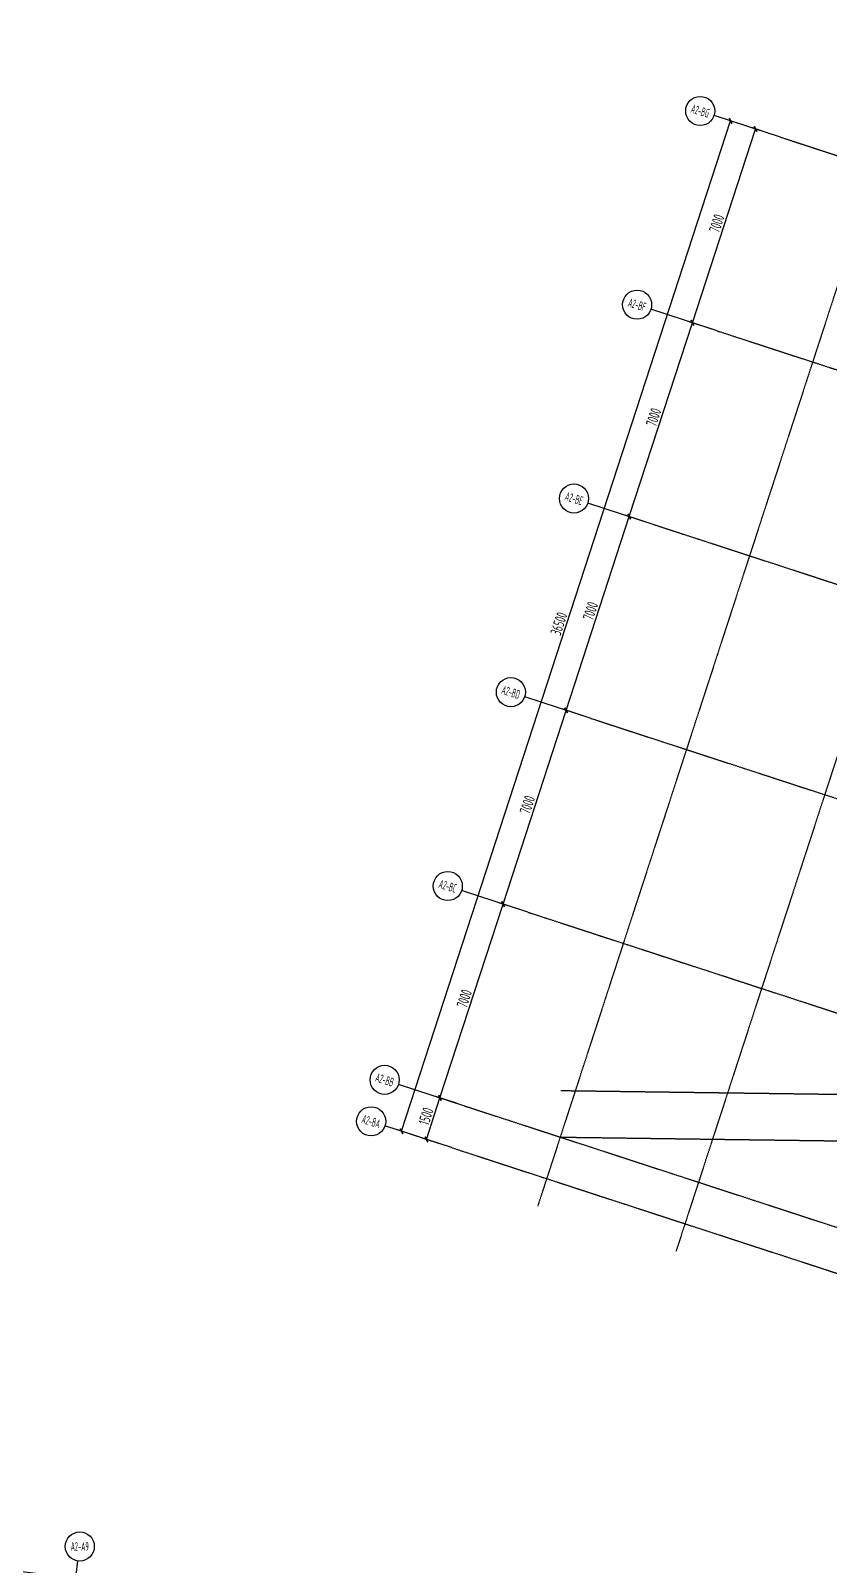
# Model space of a CAD drawing. Header units: millimetres. Extents: x 11536546 to 24947533, y -12764720 to -6308891.
# Drawn here: x 11817366 to 11844817, y -6364981 to -6312274 of the extents above; entities that cross this region are included whole.
import ezdxf
from ezdxf.enums import TextEntityAlignment as Align

# ---------------------------------------------------------------- set-up
doc = ezdxf.new("R2010")
doc.units = ezdxf.units.MM
doc.header["$LTSCALE"] = 10
doc.linetypes.add('A2-RG-AXIS$0$CENTER', pattern=[2, 1.25, -0.25, 0.25, -0.25])
doc.linetypes.add('A2-RG-AXIS$0$DOTE', pattern=[2.42, 2, -0.2, 0.02, -0.2])
for name, color, linetype in [('A2-RG-AXIS$0$A-AXIS', 1, 'Continuous'), ('A2-RG-AXIS$0$A-DIMS-100', 1, 'Continuous'), ('A2-RG-AXIS$0$A-GRID', 1, 'A2-RG-AXIS$0$CENTER'), ('A2-RG-AXIS$0$A-SYMB', 4, 'Continuous')]:
    doc.layers.add(name, color=color, linetype=linetype)
doc.styles.add('A2-RG-AXIS$0$ECADI', font='hzs.shx', dxfattribs={"width": 0.7, "bigfont": 'hztxt.shx'})
doc.styles.add('A2-RG-AXIS$0$XD2008', font='hzs.shx', dxfattribs={"width": 0.7, "bigfont": 'hztxt.shx'})
doc.dimstyles.new('A2-RG-AXIS$0$XD150', dxfattribs={"dimscale": 300, "dimtxt": 2.5, "dimasz": 1.5, "dimexe": 1, "dimexo": 2, "dimgap": 0.5, "dimtad": 1, "dimdec": 0, "dimdsep": 46, "dimtxsty": 'A2-RG-AXIS$0$XD2008', "dimcen": 2.5, "dimclrt": 4, "dimaunit": 1, "dimadec": 3, "dimazin": 0, "dimtfac": 1, "dimtdec": 0, "dimtmove": 2, "dimatfit": 3, "dimfxl": 0, "dimtolj": 1, "dimtzin": 0, "dimarcsym": 0})
doc.dimstyles.new('A2-RG-AXIS$0$XD150$0', dxfattribs={"dimscale": 150, "dimtxt": 2.5, "dimasz": 1, "dimexe": 1, "dimexo": 2, "dimgap": 0.5, "dimtad": 1, "dimdec": 0, "dimdsep": 46, "dimtxsty": 'A2-RG-AXIS$0$XD2008', "dimblk": 'A2-RG-AXIS$0$_ArchTick', "dimcen": 2.5, "dimclrt": 4, "dimaunit": 1, "dimadec": 0, "dimazin": 0, "dimtfac": 1, "dimtdec": 0, "dimtmove": 2, "dimatfit": 3, "dimfxl": 0, "dimtolj": 1, "dimtzin": 0, "dimarcsym": 0})

# ---------------------------------------------------------------- blocks, each defined once
blk = doc.blocks.new('A2-RG-AXIS$0$ECADI-TAG-GRID')
at = {"color": 13}
blk.add_circle((0, 0), 5, dxfattribs=at)
at = {"style": 'A2-RG-AXIS$0$ECADI', "width": 0.7}
blk.add_attdef('GRID', text='', height=5, dxfattribs=at).set_placement((0, 0), align=Align.MIDDLE)
blk = doc.blocks.new('A2-RG-AXIS$0$_ArchTick')
at = {"color": 0, "linetype": 'ByBlock', "const_width": 0.4}
blk.add_lwpolyline([(-0.5, -0.5), (0.5, 0.5)], dxfattribs=at)
blk = doc.blocks.new('*D508')
at = {"layer": 'A2-RG-AXIS$0$A-DIMS-100', "color": 0, "lineweight": -2, "ltscale": 3, "transparency": 16777216}
for p, q in [((11753070, -6371598), (11752455, -6363872)), ((11854556, -6379588), (11856371, -6372053))]:
    blk.add_line(p, q, dxfattribs=at)
blk.add_arc((11778731, -6694179), 331200, 76.44866, 94.54827, dxfattribs=at)
at = {"layer": 'Defpoints', "color": 0, "ltscale": 3, "transparency": 16777216}
for p in [(11822065, -6365826), (11753093, -6371897), (11854485, -6379879), (11778731, -6694179)]:
    blk.add_point(p, dxfattribs=at)
at = {"layer": 'A2-RG-AXIS$0$A-DIMS-100', "color": 0, "lineweight": -2, "ltscale": 3, "transparency": 16777216, "xscale": 150, "yscale": 150, "zscale": 150}
for p, rotation in [((11752467, -6364022), 184.5482656226652), ((11856336, -6372199), 346.4486630674553)]:
    blk.add_blockref('A2-RG-AXIS$0$_ArchTick', p, dxfattribs=dict(at, rotation=rotation))
at = {"layer": 'A2-RG-AXIS$0$A-DIMS-100', "color": 4, "ltscale": 3, "transparency": 16777216, "insert": (11804749, -6363703), "char_height": 375, "attachment_point": 5, "rotation": 355.4985, "style": 'A2-RG-AXIS$0$XD2008'}
blk.add_mtext('\\A1;18°5\'59"', dxfattribs=at)
blk = doc.blocks.new('*D578')
at = {"layer": 'A2-RG-AXIS$0$A-DIMS-100', "color": 0, "lineweight": -2, "ltscale": 3, "transparency": 16777216}
blk.add_arc((11859129, -6350592), 5747, 341.947, 359.2286, dxfattribs=at)
at = {"layer": 'Defpoints', "color": 0, "ltscale": 3, "transparency": 16777216}
for p in [(11834459, -6342551), (11835567, -6350275), (11872705, -6350775), (11864744, -6351816), (11872420, -6354924)]:
    blk.add_point(p, dxfattribs=at)
at = {"layer": 'A2-RG-AXIS$0$A-DIMS-100', "color": 0, "lineweight": -2, "ltscale": 3, "transparency": 16777216, "xscale": 150, "yscale": 150, "zscale": 150}
for p, rotation in [((11864875, -6350669), 89.22855370033292), ((11864593, -6352373), 251.9470404933478)]:
    blk.add_blockref('A2-RG-AXIS$0$_ArchTick', p, dxfattribs=dict(at, rotation=rotation))
at = {"layer": 'A2-RG-AXIS$0$A-DIMS-100', "color": 4, "ltscale": 3, "transparency": 16777216, "insert": (11865469, -6351643), "char_height": 375, "attachment_point": 5, "rotation": 80.5878, "style": 'A2-RG-AXIS$0$XD2008'}
blk.add_mtext('\\A1;17°16\'53"', dxfattribs=at)
blk = doc.blocks.new('*D580')
at = {"layer": 'A2-RG-AXIS$0$A-DIMS-100', "color": 0, "lineweight": -2, "transparency": 16777216}
for p, q in [((11830970, -6350354), (11831434, -6348928)), ((11832005, -6349114), (11831292, -6348881)), ((11831540, -6350540), (11830827, -6350307))]:
    blk.add_line(p, q, dxfattribs=at)
at = {"layer": 'Defpoints', "color": 0, "transparency": 16777216}
for p in [(11831434, -6348928), (11832290, -6349207), (11831825, -6350633)]:
    blk.add_point(p, dxfattribs=at)
at = {"layer": 'A2-RG-AXIS$0$A-DIMS-100', "color": 0, "lineweight": -2, "transparency": 16777216, "xscale": 150, "yscale": 150, "zscale": 150}
for p, rotation in [((11831434, -6348928), 71.94704049340153), ((11830970, -6350354), 251.9470404934015)]:
    blk.add_blockref('A2-RG-AXIS$0$_ArchTick', p, dxfattribs=dict(at, rotation=rotation))
at = {"layer": 'A2-RG-AXIS$0$A-DIMS-100', "color": 4, "transparency": 16777216, "insert": (11830952, -6349560), "char_height": 375, "attachment_point": 5, "rotation": 71.947, "style": 'A2-RG-AXIS$0$XD2008'}
blk.add_mtext('\\A1;1500', dxfattribs=at)
blk = doc.blocks.new('*D581')
at = {"layer": 'A2-RG-AXIS$0$A-DIMS-100', "color": 0, "lineweight": -2, "transparency": 16777216}
for p, q in [((11831434, -6348928), (11833604, -6342272)), ((11834174, -6342458), (11833461, -6342226)), ((11832005, -6349114), (11831292, -6348881))]:
    blk.add_line(p, q, dxfattribs=at)
at = {"layer": 'Defpoints', "color": 0, "transparency": 16777216}
for p in [(11833604, -6342272), (11834459, -6342551), (11832290, -6349207)]:
    blk.add_point(p, dxfattribs=at)
at = {"layer": 'A2-RG-AXIS$0$A-DIMS-100', "color": 0, "lineweight": -2, "transparency": 16777216, "xscale": 150, "yscale": 150, "zscale": 150}
for p, rotation in [((11833604, -6342272), 71.94704043113722), ((11831434, -6348928), 251.9470404311372)]:
    blk.add_blockref('A2-RG-AXIS$0$_ArchTick', p, dxfattribs=dict(at, rotation=rotation))
at = {"layer": 'A2-RG-AXIS$0$A-DIMS-100', "color": 4, "transparency": 16777216, "insert": (11832270, -6345519), "char_height": 375, "attachment_point": 5, "rotation": 71.947, "style": 'A2-RG-AXIS$0$XD2008'}
blk.add_mtext('\\A1;7000', dxfattribs=at)
blk = doc.blocks.new('*D582')
at = {"layer": 'A2-RG-AXIS$0$A-DIMS-100', "color": 0, "lineweight": -2, "transparency": 16777216}
for p, q in [((11833604, -6342272), (11835773, -6335617)), ((11836629, -6335896), (11835630, -6335571)), ((11834174, -6342458), (11833461, -6342226))]:
    blk.add_line(p, q, dxfattribs=at)
at = {"layer": 'Defpoints', "color": 0, "transparency": 16777216}
for p in [(11835773, -6335617), (11836914, -6335989), (11834459, -6342551)]:
    blk.add_point(p, dxfattribs=at)
at = {"layer": 'A2-RG-AXIS$0$A-DIMS-100', "color": 0, "lineweight": -2, "transparency": 16777216, "xscale": 150, "yscale": 150, "zscale": 150}
for p, rotation in [((11835773, -6335617), 71.94704053343993), ((11833604, -6342272), 251.9470405334399)]:
    blk.add_blockref('A2-RG-AXIS$0$_ArchTick', p, dxfattribs=dict(at, rotation=rotation))
at = {"layer": 'A2-RG-AXIS$0$A-DIMS-100', "color": 4, "transparency": 16777216, "insert": (11834439, -6338863), "char_height": 375, "attachment_point": 5, "rotation": 71.947, "style": 'A2-RG-AXIS$0$XD2008'}
blk.add_mtext('\\A1;7000', dxfattribs=at)
blk = doc.blocks.new('*D545')
at = {"layer": 'A2-RG-AXIS$0$A-DIMS-100', "color": 0, "lineweight": -2, "transparency": 16777216}
for p, q in [((11835773, -6335617), (11837942, -6328962)), ((11838798, -6329241), (11837800, -6328915)), ((11836629, -6335896), (11835630, -6335571))]:
    blk.add_line(p, q, dxfattribs=at)
at = {"layer": 'Defpoints', "color": 0, "transparency": 16777216}
for p in [(11837942, -6328962), (11839083, -6329333), (11836914, -6335989)]:
    blk.add_point(p, dxfattribs=at)
at = {"layer": 'A2-RG-AXIS$0$A-DIMS-100', "color": 0, "lineweight": -2, "transparency": 16777216, "xscale": 150, "yscale": 150, "zscale": 150}
for p, rotation in [((11837942, -6328962), 71.94704053343993), ((11835773, -6335617), 251.9470405334399)]:
    blk.add_blockref('A2-RG-AXIS$0$_ArchTick', p, dxfattribs=dict(at, rotation=rotation))
at = {"layer": 'A2-RG-AXIS$0$A-DIMS-100', "color": 4, "transparency": 16777216, "insert": (11836608, -6332208), "char_height": 375, "attachment_point": 5, "rotation": 71.947, "style": 'A2-RG-AXIS$0$XD2008'}
blk.add_mtext('\\A1;7000', dxfattribs=at)
blk = doc.blocks.new('*D546')
at = {"layer": 'A2-RG-AXIS$0$A-DIMS-100', "color": 0, "lineweight": -2, "transparency": 16777216}
for p, q in [((11837942, -6328962), (11840112, -6322306)), ((11840967, -6322585), (11839969, -6322260)), ((11838798, -6329241), (11837800, -6328915))]:
    blk.add_line(p, q, dxfattribs=at)
at = {"layer": 'Defpoints', "color": 0, "transparency": 16777216}
for p in [(11840112, -6322306), (11841252, -6322678), (11839083, -6329333)]:
    blk.add_point(p, dxfattribs=at)
at = {"layer": 'A2-RG-AXIS$0$A-DIMS-100', "color": 0, "lineweight": -2, "transparency": 16777216, "xscale": 150, "yscale": 150, "zscale": 150}
for p, rotation in [((11840112, -6322306), 71.94704053343993), ((11837942, -6328962), 251.9470405334399)]:
    blk.add_blockref('A2-RG-AXIS$0$_ArchTick', p, dxfattribs=dict(at, rotation=rotation))
at = {"layer": 'A2-RG-AXIS$0$A-DIMS-100', "color": 4, "transparency": 16777216, "insert": (11838777, -6325553), "char_height": 375, "attachment_point": 5, "rotation": 71.947, "style": 'A2-RG-AXIS$0$XD2008'}
blk.add_mtext('\\A1;7000', dxfattribs=at)
blk = doc.blocks.new('*D547')
at = {"layer": 'A2-RG-AXIS$0$A-DIMS-100', "color": 0, "lineweight": -2, "transparency": 16777216}
for p, q in [((11840112, -6322306), (11842281, -6315651)), ((11842851, -6315837), (11842138, -6315604)), ((11840682, -6322492), (11839969, -6322260))]:
    blk.add_line(p, q, dxfattribs=at)
at = {"layer": 'Defpoints', "color": 0, "transparency": 16777216}
for p in [(11842281, -6315651), (11843137, -6315930), (11840967, -6322585)]:
    blk.add_point(p, dxfattribs=at)
at = {"layer": 'A2-RG-AXIS$0$A-DIMS-100', "color": 0, "lineweight": -2, "transparency": 16777216, "xscale": 150, "yscale": 150, "zscale": 150}
for p, rotation in [((11842281, -6315651), 71.94704049336154), ((11840112, -6322306), 251.9470404933616)]:
    blk.add_blockref('A2-RG-AXIS$0$_ArchTick', p, dxfattribs=dict(at, rotation=rotation))
at = {"layer": 'A2-RG-AXIS$0$A-DIMS-100', "color": 4, "transparency": 16777216, "insert": (11840947, -6318897), "char_height": 375, "attachment_point": 5, "rotation": 71.947, "style": 'A2-RG-AXIS$0$XD2008'}
blk.add_mtext('\\A1;7000', dxfattribs=at)
blk = doc.blocks.new('*D548')
at = {"layer": 'A2-RG-AXIS$0$A-DIMS-100', "color": 0, "lineweight": -2, "transparency": 16777216}
for p, q in [((11830114, -6350075), (11841425, -6315372)), ((11842851, -6315837), (11841283, -6315325)), ((11831540, -6350540), (11829971, -6350029))]:
    blk.add_line(p, q, dxfattribs=at)
at = {"layer": 'Defpoints', "color": 0, "transparency": 16777216}
for p in [(11841425, -6315372), (11843137, -6315930), (11831825, -6350633)]:
    blk.add_point(p, dxfattribs=at)
at = {"layer": 'A2-RG-AXIS$0$A-DIMS-100', "color": 0, "lineweight": -2, "transparency": 16777216, "xscale": 150, "yscale": 150, "zscale": 150}
for p, rotation in [((11841425, -6315372), 71.94704049334094), ((11830114, -6350075), 251.9470404933409)]:
    blk.add_blockref('A2-RG-AXIS$0$_ArchTick', p, dxfattribs=dict(at, rotation=rotation))
at = {"layer": 'A2-RG-AXIS$0$A-DIMS-100', "color": 4, "transparency": 16777216, "insert": (11835520, -6332642), "char_height": 375, "attachment_point": 5, "rotation": 71.947, "style": 'A2-RG-AXIS$0$XD2008'}
blk.add_mtext('\\A1;36500', dxfattribs=at)
blk = doc.blocks.new('*D550')
at = {"layer": 'A2-RG-AXIS$0$A-DIMS-100', "color": 0, "lineweight": -2, "ltscale": 3, "transparency": 16777216}
blk.add_arc((11865637, -6330626), 5954, 324.6656, 341.947, dxfattribs=at)
at = {"layer": 'Defpoints', "color": 0, "ltscale": 3, "transparency": 16777216}
for p in [(11846414, -6316998), (11840967, -6322585), (11870815, -6333565), (11878928, -6334958), (11876238, -6338142)]:
    blk.add_point(p, dxfattribs=at)
at = {"layer": 'A2-RG-AXIS$0$A-DIMS-100', "color": 0, "lineweight": -2, "ltscale": 3, "transparency": 16777216, "xscale": 150, "yscale": 150, "zscale": 150}
for p, rotation in [((11871298, -6332471), 71.94704049334831), ((11870494, -6334070), 234.6655761921282)]:
    blk.add_blockref('A2-RG-AXIS$0$_ArchTick', p, dxfattribs=dict(at, rotation=rotation))
at = {"layer": 'A2-RG-AXIS$0$A-DIMS-100', "color": 4, "ltscale": 3, "transparency": 16777216, "insert": (11871378, -6333513), "char_height": 375, "attachment_point": 5, "rotation": 63.3063, "style": 'A2-RG-AXIS$0$XD2008'}
blk.add_mtext('\\A1;17°16\'53"', dxfattribs=at)
blk = doc.blocks.new('A2-RG-AXIS')
at = {"layer": 'A2-RG-AXIS$0$A-AXIS'}
for p, q in [((11843136.5, -6315929.7), (11840854.7, -6315186)), ((11840967.2, -6322585.1), (11838685.4, -6321841.4)), ((11838798, -6329240.5), (11836516.1, -6328496.8)), ((11836628.7, -6335895.9), (11834346.8, -6335152.1)), ((11834459.4, -6342551.3), (11832177.6, -6341807.5)), ((11832290.2, -6349206.7), (11830008.3, -6348462.9)), ((11831825.3, -6350632.8), (11829543.5, -6349889.1))]:
    blk.add_line(p, q, dxfattribs=at)
at = {"layer": 'A2-RG-AXIS$0$A-AXIS', "ltscale": 3}
blk.add_line((11818325.2, -6370289.9), (11818992.6, -6364830.5), dxfattribs=at)
at = {"layer": 'A2-RG-AXIS$0$A-GRID', "linetype": 'A2-RG-AXIS$0$DOTE'}
for p, q in [((11847953.1, -6312274.5), (11834792.3, -6352651.7)), ((11852707, -6313824), (11839546.1, -6354201.2)), ((11843136.5, -6315929.7), (11881097.2, -6328302.7)), ((11840967.2, -6322585.1), (11878927.9, -6334958.1)), ((11838798, -6329240.5), (11876758.7, -6341613.5)), ((11836628.7, -6335895.9), (11874589.4, -6348268.9)), ((11834459.4, -6342551.3), (11872420.1, -6354924.3)), ((11835588.6, -6348674.9), (11872727, -6349175.1)), ((11832290.2, -6349206.7), (11870250.8, -6361579.7)), ((11835567, -6350274.8), (11872705.5, -6350774.9)), ((11831825.3, -6350632.8), (11869786, -6363005.8))]:
    blk.add_line(p, q, dxfattribs=at)
at = {"layer": 'A2-RG-AXIS$0$A-SYMB'}
ref = blk.add_blockref('A2-RG-AXIS$0$ECADI-TAG-GRID', (11840379.3, -6315031), dxfattribs=dict(at, xscale=100.0000000000341, yscale=100.0000000000341, zscale=100.0000000000341, rotation=342.7200000000827))
ref.add_attrib('GRID', 'A2-BG', dxfattribs={"layer": '0', "height": 300, "rotation": 342.72, "style": 'A2-RG-AXIS$0$ECADI', "width": 0.5}).set_placement((11840379.3, -6315031), align=Align.MIDDLE)
ref = blk.add_blockref('A2-RG-AXIS$0$ECADI-TAG-GRID', (11838210, -6321686.4), dxfattribs=dict(at, xscale=100.0000000000341, yscale=100.0000000000341, zscale=100.0000000000341, rotation=342.7200000000827))
ref.add_attrib('GRID', 'A2-BF', dxfattribs={"layer": '0', "height": 300, "rotation": 342.72, "style": 'A2-RG-AXIS$0$ECADI', "width": 0.5}).set_placement((11838210, -6321686.4), align=Align.MIDDLE)
ref = blk.add_blockref('A2-RG-AXIS$0$ECADI-TAG-GRID', (11836040.7, -6328341.8), dxfattribs=dict(at, xscale=100.0000000000341, yscale=100.0000000000341, zscale=100.0000000000341, rotation=342.7200000000827))
ref.add_attrib('GRID', 'A2-BE', dxfattribs={"layer": '0', "height": 300, "rotation": 342.72, "style": 'A2-RG-AXIS$0$ECADI', "width": 0.5}).set_placement((11836040.7, -6328341.8), align=Align.MIDDLE)
ref = blk.add_blockref('A2-RG-AXIS$0$ECADI-TAG-GRID', (11833872.7, -6334993.5), dxfattribs=dict(at, xscale=100.0000000000341, yscale=100.0000000000341, zscale=100.0000000000341, rotation=342.7200000000827))
ref.add_attrib('GRID', 'A2-BD', dxfattribs={"layer": '0', "height": 300, "rotation": 342.72, "style": 'A2-RG-AXIS$0$ECADI', "width": 0.5}).set_placement((11833872.7, -6334993.5), align=Align.MIDDLE)
ref = blk.add_blockref('A2-RG-AXIS$0$ECADI-TAG-GRID', (11831702.2, -6341652.6), dxfattribs=dict(at, xscale=100.0000000000341, yscale=100.0000000000341, zscale=100.0000000000341, rotation=342.7200000000827))
ref.add_attrib('GRID', 'A2-BC', dxfattribs={"layer": '0', "height": 300, "rotation": 342.72, "style": 'A2-RG-AXIS$0$ECADI', "width": 0.5}).set_placement((11831702.2, -6341652.6), align=Align.MIDDLE)
ref = blk.add_blockref('A2-RG-AXIS$0$ECADI-TAG-GRID', (11829532.9, -6348308), dxfattribs=dict(at, xscale=100.0000000000341, yscale=100.0000000000341, zscale=100.0000000000341, rotation=342.7200000000827))
ref.add_attrib('GRID', 'A2-BB', dxfattribs={"layer": '0', "height": 300, "rotation": 342.72, "style": 'A2-RG-AXIS$0$ECADI', "width": 0.5}).set_placement((11829532.9, -6348308), align=Align.MIDDLE)
ref = blk.add_blockref('A2-RG-AXIS$0$ECADI-TAG-GRID', (11829068.1, -6349734.1), dxfattribs=dict(at, xscale=100.0000000000341, yscale=100.0000000000341, zscale=100.0000000000341, rotation=342.7200000000827))
ref.add_attrib('GRID', 'A2-BA', dxfattribs={"layer": '0', "height": 300, "rotation": 342.72, "style": 'A2-RG-AXIS$0$ECADI', "width": 0.5}).set_placement((11829068.1, -6349734.1), align=Align.MIDDLE)
ref = blk.add_blockref('A2-RG-AXIS$0$ECADI-TAG-GRID', (11819053.3, -6364334.2), dxfattribs=dict(at, xscale=100, yscale=100, zscale=100))
ref.add_attrib('GRID', 'A2-A9', dxfattribs={"layer": '0', "extrusion": (0, 0, -1), "height": 300, "style": 'A2-RG-AXIS$0$ECADI', "text_generation_flag": 2, "width": 0.5}).set_placement((-11819053.3, -6364334.2), align=Align.MIDDLE)
at = {"layer": 'A2-RG-AXIS$0$A-DIMS-100'}
for p1, p2, distance, picture, middle in [((11831825.3, -6350632.8), (11843136.5, -6315929.7), 1800, '*D548', (11835519.9, -6332642.1)), ((11840967.2, -6322585.1), (11843136.5, -6315929.7), 900, '*D547', (11840946.6, -6318897.2)), ((11832290.2, -6349206.7), (11834459.4, -6342551.3), 900, '*D581', (11832269.5, -6345518.7)), ((11831825.3, -6350632.8), (11832290.2, -6349206.7), 900, '*D580', (11830952.5, -6349559.5))]:
    dim = blk.add_aligned_dim(p1=p1, p2=p2, distance=distance, dimstyle='A2-RG-AXIS$0$XD150$0', dxfattribs=at)
    dim.commit()
    dim.dimension.update_dxf_attribs({"geometry": picture, "text_midpoint": middle})
at = {"layer": 'A2-RG-AXIS$0$A-DIMS-100', "ltscale": 3}
for base, line1, line2, picture, middle in [((11870815.1772, -6333564.6066), ((11840967.2378, -6322585.1126), (11878927.9289, -6334958.0925)), ((11876238.3543, -6338141.9015), (11846413.5362, -6316997.8396)), '*D550', (11871378.0799, -6333512.755)), ((11864743.7, -6351815.5), ((11834459.4, -6342551.3), (11872420.1, -6354924.3)), ((11835567, -6350274.8), (11872705.5, -6350774.9)), '*D578', (11865468.5, -6351643))]:
    dim = blk.add_angular_dim_2l(base=base, line1=line1, line2=line2, dimstyle='A2-RG-AXIS$0$XD150', override={"dimscale": 150, "dimasz": 1, "dimblk": 'A2-RG-AXIS$0$_ArchTick', "dimadec": 4}, dxfattribs=at)
    dim.commit()
    dim.dimension.update_dxf_attribs({"geometry": picture, "text_midpoint": middle})
at = {"layer": 'A2-RG-AXIS$0$A-DIMS-100'}
for base, p1, p2, picture, middle in [((11840111.5, -6322306.2), (11839083.2, -6329333.5), (11841252.5, -6322678.1), '*D546', (11838777.3, -6325552.6)), ((11837942.3, -6328961.6), (11836913.9, -6335988.9), (11839083.2, -6329333.5), '*D545', (11836608.1, -6332207.9)), ((11835773, -6335617), (11834459.4, -6342551.3), (11836913.9, -6335988.9), '*D582', (11834438.8, -6338863.3))]:
    dim = blk.add_linear_dim(base=base, p1=p1, p2=p2, angle=251.94704, dimstyle='A2-RG-AXIS$0$XD150$0', dxfattribs=at)
    dim.commit()
    dim.dimension.update_dxf_attribs({"geometry": picture, "text_midpoint": middle})
at = {"layer": 'A2-RG-AXIS$0$A-DIMS-100', "ltscale": 3}
dim = blk.add_angular_dim_3p(base=(11822064.9, -6365825.9), center=(11778730.7, -6694178.7), p1=(11854485.2, -6379879.3), p2=(11753093.4, -6371896.8), dimstyle='A2-RG-AXIS$0$XD150', override={"dimscale": 150, "dimasz": 1, "dimblk": 'A2-RG-AXIS$0$_ArchTick', "dimadec": 4}, dxfattribs=at)
dim.commit()
dim.dimension.update_dxf_attribs({"geometry": '*D508', "text_midpoint": (11804748.6, -6363703.1)})

msp = doc.modelspace()

# ---------------------------------------------------------------- block references
msp.add_blockref('A2-RG-AXIS', (0, 0))

doc.saveas('drawing.dxf')
